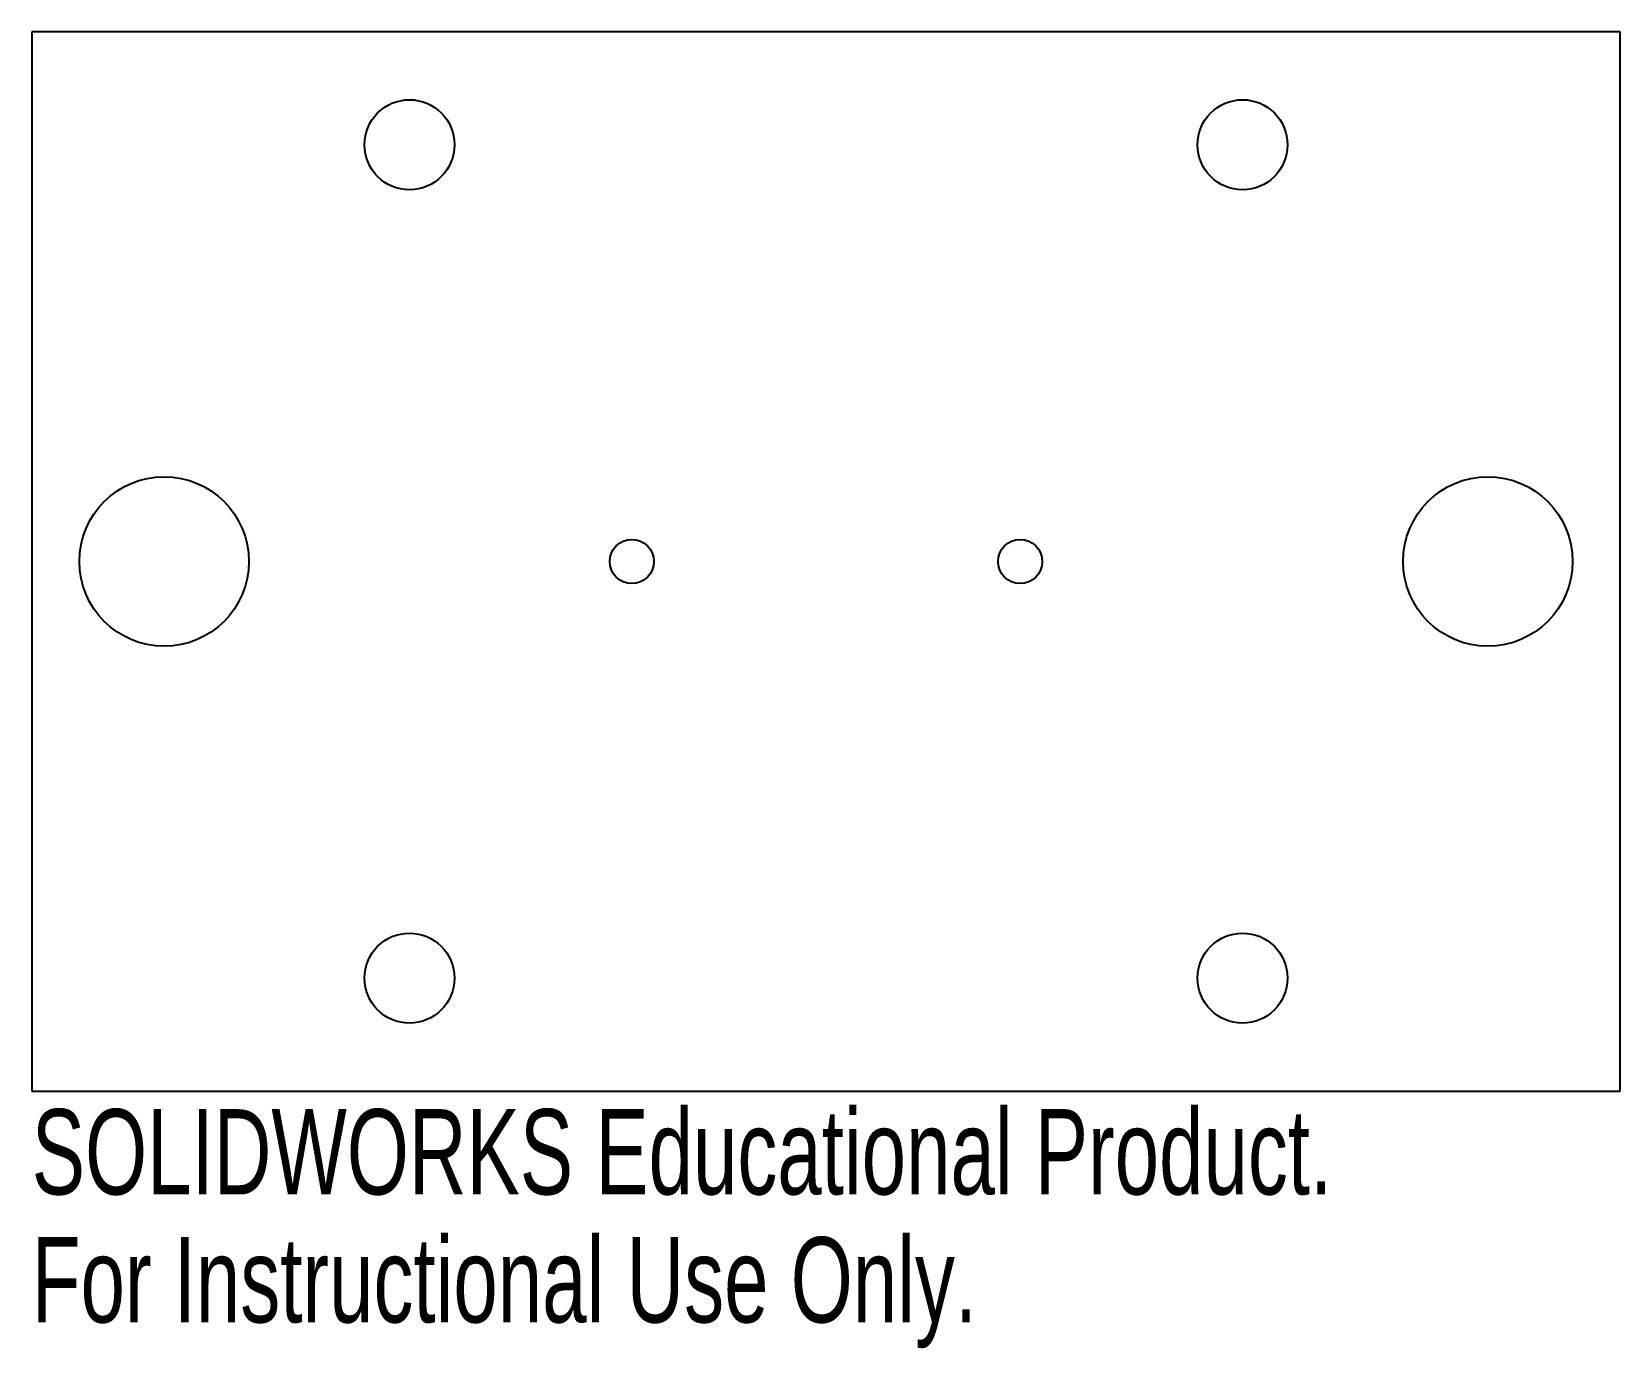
# Model space of a CAD drawing. Header units: millimetres. Extents: x -45 to 45, y -44.6 to 30.
import ezdxf

# ---------------------------------------------------------------- set-up
doc = ezdxf.new("R2010")
doc.units = ezdxf.units.MM
doc.styles.add('SLDTEXTSTYLE0', font='TXT', dxfattribs={"width": 0.7})

msp = doc.modelspace()

# ---------------------------------------------------------------- linework, layer by layer
at = {"color": 7, "linetype": 'Continuous', "lineweight": 25}
for p, q in [((-45, 30), (-45, -30)), ((45, 30), (-45, 30)), ((45, -30), (45, 30)), ((-45, -30), (45, -30))]:
    msp.add_line(p, q, dxfattribs=at)
for centre, radius in [((-23.6, 23.6), 2.55), ((23.6, 23.6), 2.55), ((-37.5, 0), 4.8), ((37.5, 0), 4.8), ((-11, 0), 1.25), ((11, 0), 1.25), ((-23.6, -23.6), 2.55), ((23.6, -23.6), 2.55)]:
    msp.add_circle(centre, radius, dxfattribs=at)

# ---------------------------------------------------------------- texts
at = {"color": 7, "linetype": 'Continuous', "char_height": 4.83362, "attachment_point": 1, "style": 'SLDTEXTSTYLE0'}
for s, insert in [('SOLIDWORKS Educational Product.', (-45, -31.02)), ('For Instructional Use Only.', (-45, -38.27))]:
    msp.add_mtext(s, dxfattribs=dict(at, insert=insert))

doc.saveas('drawing.dxf')
